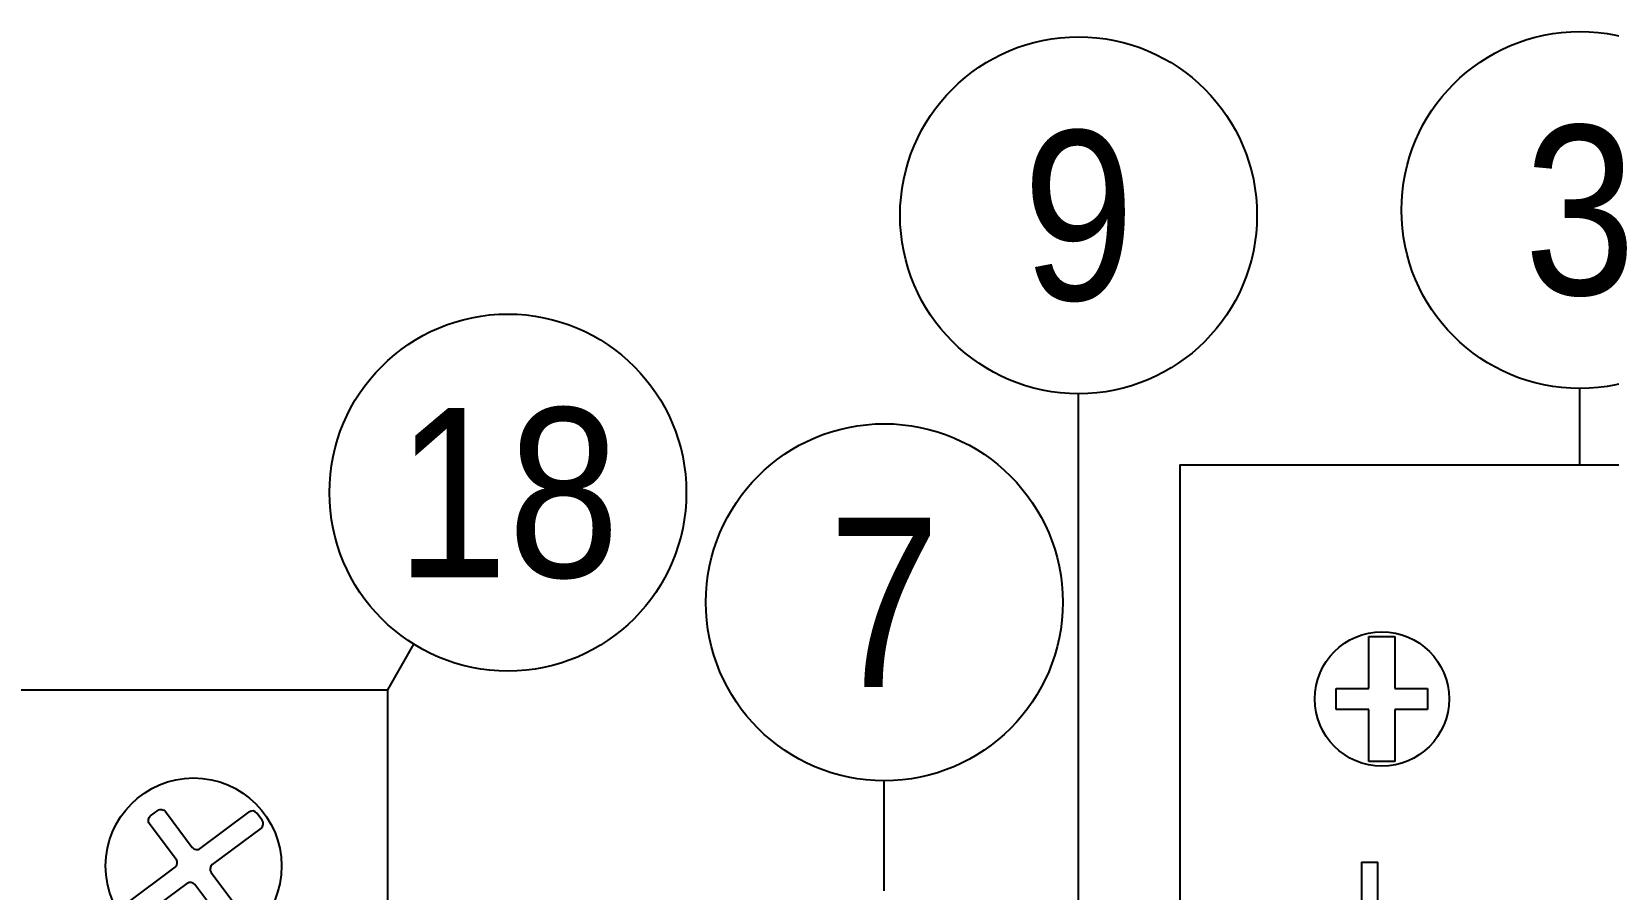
# Model space of a CAD drawing. Header units: inches. Extents: x -38 to 199, y -310 to 64.
# Drawn here: x 46.075 to 48.871, y -45.461 to -43.94 of the extents above; entities that cross this region are included whole.
import ezdxf
from ezdxf.enums import TextEntityAlignment as Align

# ---------------------------------------------------------------- set-up
doc = ezdxf.new("R2010")
doc.units = ezdxf.units.IN
doc.header["$MEASUREMENT"] = 0
doc.layers.add('PLC', color=7, linetype='Continuous')
doc.styles.add('FREEHAND', font='freehand.shx', dxfattribs={"oblique": 25})
doc.styles.add('HELVLS', font='arial.ttf')
doc.styles.get("Standard").update_dxf_attribs({"font": 'arial.ttf'})
doc.styles.add('TXT', font='txt')

# ---------------------------------------------------------------- blocks, each defined once
blk = doc.blocks.new('screw head')
for p, q in [((9.4513, 11.6844), (9.4356, 11.6844)), ((9.4613, 11.6744), (9.4613, 11.5664)), ((9.4713, 11.5564), (9.5504, 11.5564)), ((9.5504, 11.5207), (9.4713, 11.5207)), ((9.5604, 11.5464), (9.5604, 11.5307)), ((9.4613, 11.4027), (9.4613, 11.5107))]:
    blk.add_line(p, q)
blk.add_lwpolyline([(9.4513, 11.3927), (9.4356, 11.3927, -0.414214), (9.4256, 11.4027), (9.4256, 11.5107, 0.414214), (9.4156, 11.5207), (9.3365, 11.5207, -0.414214), (9.3265, 11.5307), (9.3265, 11.5464, -0.414214), (9.3365, 11.5564), (9.4156, 11.5564, 0.414214), (9.4256, 11.5664), (9.4256, 11.6744)], format="xyb")
blk.add_circle((9.4434, 11.5385), 0.156)
for centre, start, end in [((9.4356, 11.6744), 90, 180), ((9.4513, 11.6744), 0, 90), ((9.4713, 11.5664), 180, 270), ((9.5504, 11.5464), 0, 90), ((9.4713, 11.5107), 90, 180), ((9.5504, 11.5307), 270, 0), ((9.4513, 11.4027), 270, 0)]:
    blk.add_arc(centre, 0.01, start, end)
blk = doc.blocks.new('ABB CB')
h = blk.add_hatch(color=256)
h.paths.add_polyline_path([(10.9749, 11.871), (10.8819, 11.871), (10.8819, 11.7775), (10.5999, 11.7775), (10.5999, 11.4025), (10.8819, 11.4025), (10.8819, 11.309), (10.9749, 11.309)])
h.paths.add_polyline_path([(10.7576, 11.4368), (10.64, 11.4368), (10.64, 11.7433), (10.7576, 11.7433)], flags=16)
h.paths.add_polyline_path([(10.7531, 11.4742), (10.7531, 11.7059), (10.6445, 11.7059), (10.6445, 11.4742)], flags=8)
for points in [[(9.1314, 11.9335), (12.4434, 11.9335), (12.4434, 11.2465), (9.1314, 11.2465)], [(9.9434, 11.2465), (11.6314, 11.2465), (11.6314, 11.9335), (9.9434, 11.9335)], [(10.5374, 11.9061), (11.0374, 11.9061), (11.0374, 11.274), (10.5374, 11.274)], [(10.64, 11.7433), (10.7576, 11.7433), (10.7576, 11.4368), (10.64, 11.4368)]]:
    blk.add_lwpolyline(points, close=True)
for points in [[(10.8819, 11.4025), (10.8819, 11.309), (10.9749, 11.309), (10.9749, 11.871), (10.8819, 11.871), (10.8819, 11.7775)], [(10.8819, 11.4025), (10.5999, 11.4025), (10.5999, 11.7775), (10.8819, 11.7775)], [(10.9749, 11.7775), (10.9749, 11.4025)]]:
    blk.add_lwpolyline(points)
blk.add_circle((12.1314, 11.59), 0.156)
at = {"rotation": 36.79133963639027}
blk.add_blockref('screw head', (8.7914, -3.306), dxfattribs=at)
at = {"xscale": -1, "rotation": 323.2086603636097}
blk.add_blockref('screw head', (12.7835, -3.306), dxfattribs=at)
at = {"style": 'HELVLS'}
blk.add_text('OFF', height=0.07, rotation=90, dxfattribs=at).set_placement((10.6988, 11.59), align=Align.MIDDLE)
at = {"style": 'FREEHAND', "oblique": 25}
blk.add_text('ABB', height=0.07, rotation=90, dxfattribs=at).set_placement((10.02, 11.3002), align=Align.MIDDLE_LEFT)
at = {"color": 6, "style": 'TXT', "flags": 3}
for tag, p in [('MANUF', (9.0065, 10.9573)), ('PART#', (9.0065, 10.7154)), ('DESC', (9.0065, 10.4753))]:
    blk.add_attdef(tag, p, '', height=0.125, dxfattribs=at)
blk = doc.blocks.new('7a')
blk.add_circle((79.5073, 22.4373), 0.3164)
at = {"layer": 'PLC'}
blk.add_line((79.5073, 21.9256), (79.5073, 22.1209), dxfattribs=at)
at = {"width": 0.85}
blk.add_text('7', height=0.3, dxfattribs=at).set_placement((79.5073, 22.4373), align=Align.MIDDLE)
blk = doc.blocks.new('3')
for p, q in [((75.1383, 49.4089), (75.1383, 50.7683)), ((76.0273, 50.6424), (76.0273, 50.7776))]:
    blk.add_line(p, q)
at = {"linetype": 'ByBlock', "lineweight": -2}
for p, q in [((75.6532, 50.2457), (75.6532, 50.3382)), ((75.6532, 50.3382), (75.6994, 50.3382)), ((75.6994, 50.3382), (75.6994, 50.2457)), ((75.5954, 50.2457), (75.6532, 50.2457)), ((75.5954, 50.2088), (75.5954, 50.2457)), ((75.6994, 50.2457), (75.7572, 50.2457)), ((75.7572, 50.2457), (75.7572, 50.2088)), ((75.6532, 50.2088), (75.5954, 50.2088)), ((75.6532, 50.1163), (75.6532, 50.2088)), ((75.6994, 50.2088), (75.6994, 50.1163)), ((75.7572, 50.2088), (75.6994, 50.2088)), ((75.6994, 50.1163), (75.6532, 50.1163)), ((75.6398, 49.9382), (75.6398, 49.8208)), ((75.6398, 49.9382), (75.6693, 49.9382)), ((75.6693, 49.8431), (75.6693, 49.9382))]:
    blk.add_line(p, q, dxfattribs=at)
at = {"linetype": 'Continuous'}
blk.add_lwpolyline([(76.7363, 46.5824), (75.3183, 46.5824), (75.3183, 50.6424), (76.7363, 50.6424)], close=True, dxfattribs=at)
for centre in [(75.1383, 51.0847), (76.0273, 51.094)]:
    blk.add_circle(centre, 0.3164)
at = {"linetype": 'ByBlock', "lineweight": -2}
blk.add_circle((75.6763, 50.2273), 0.119, dxfattribs=at)
at = {"width": 0.85}
for s, p in [('9', (75.1383, 51.0847)), ('3', (76.0273, 51.094))]:
    blk.add_text(s, height=0.3, dxfattribs=at).set_placement(p, align=Align.MIDDLE)

msp = doc.modelspace()

# ---------------------------------------------------------------- linework, layer by layer
msp.add_line((46.75205, -45.0258), (46.70581, -45.10724))
msp.add_circle((46.91949, -44.75733), 0.31641)

# ---------------------------------------------------------------- block references
at = {"rotation": 270}
msp.add_blockref('ABB CB', (34.77226, -35.97582), dxfattribs=at)
at = {"layer": 'PLC'}
msp.add_blockref('7a', (-31.92033, -67.38906), dxfattribs=at)

# ---------------------------------------------------------------- texts
at = {"width": 0.85}
msp.add_text('18', height=0.3, dxfattribs=at).set_placement((46.91949, -44.75733), align=Align.MIDDLE)

# ---------------------------------------------------------------- next in the draw order: block references
at = {"layer": 'PLC', "color": 1}
msp.add_blockref('3', (-27.20693, -95.35055), dxfattribs=at)

doc.saveas('drawing.dxf')
